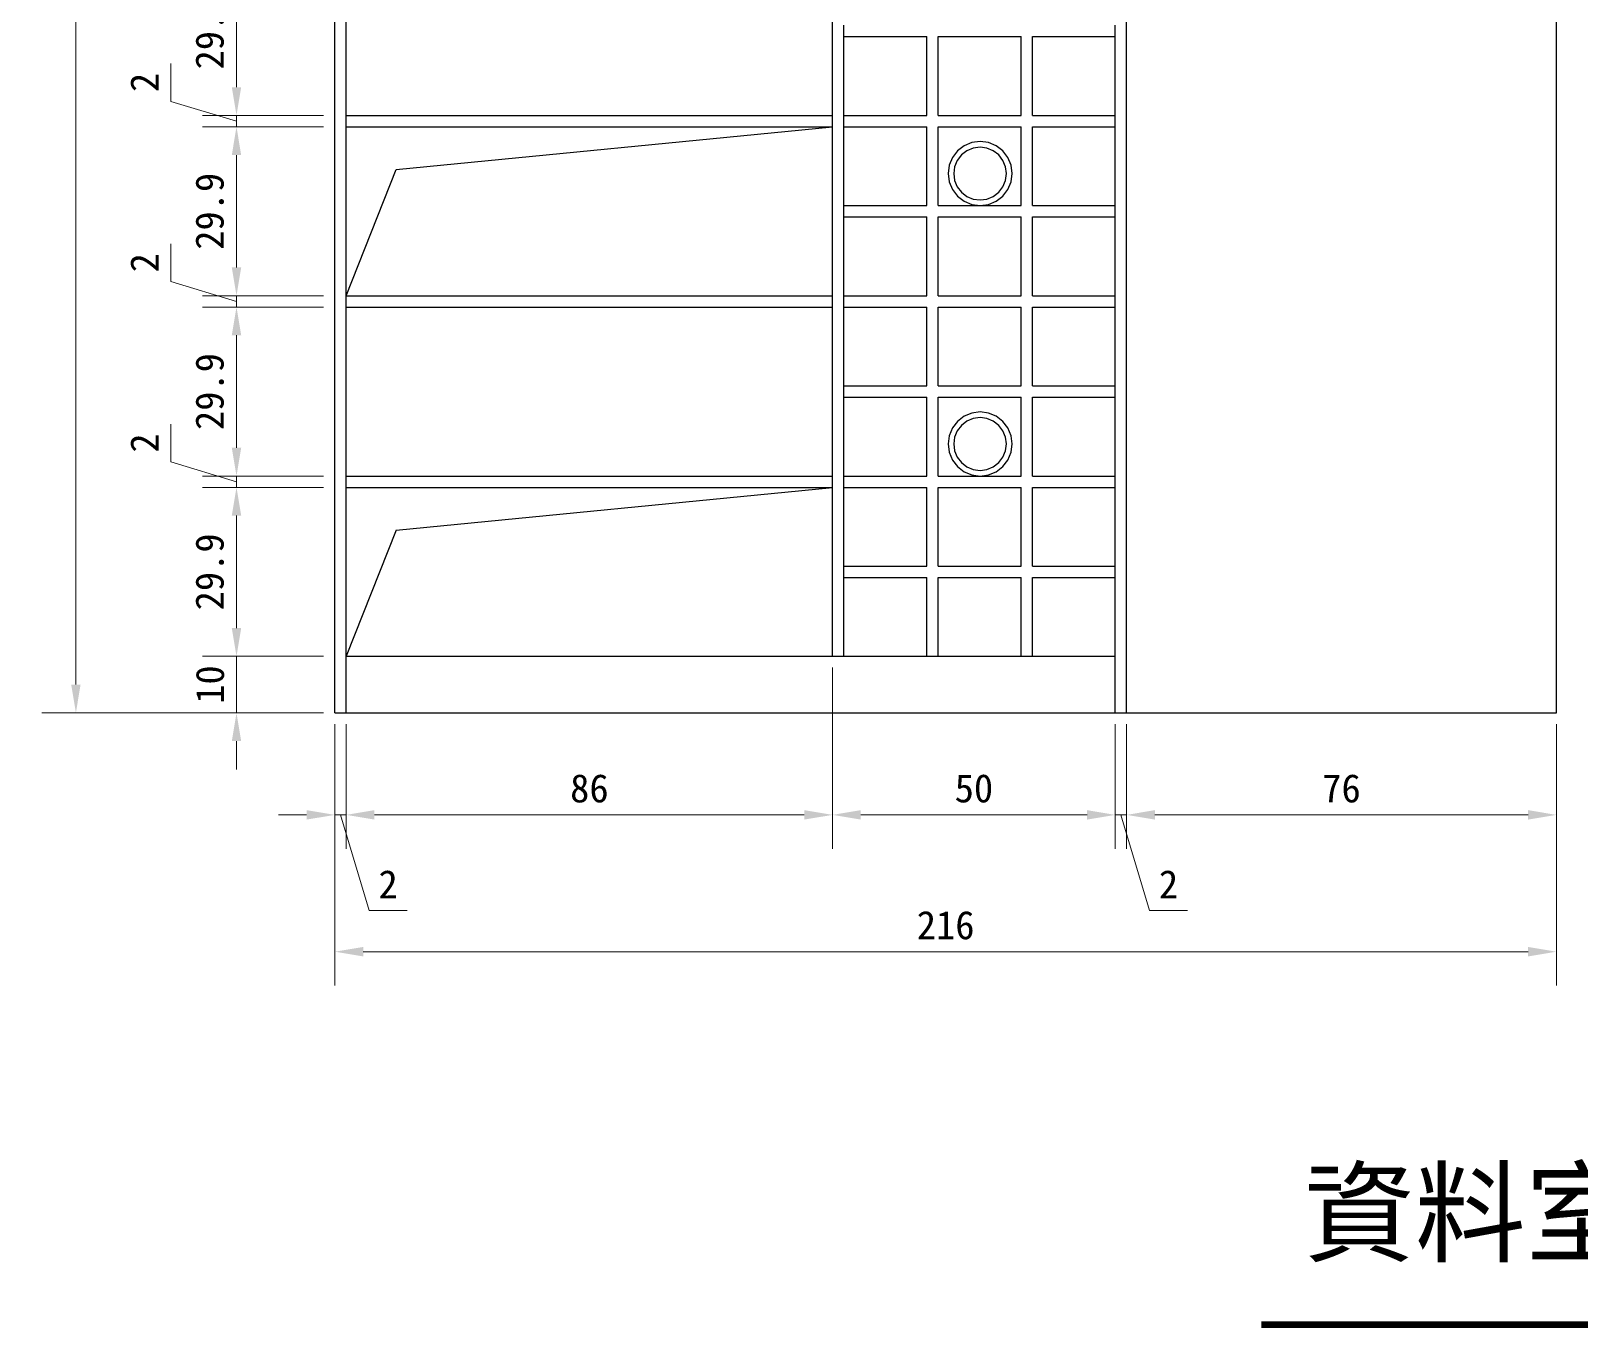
# Model space of a CAD drawing. Header units: centimetres. Extents: x 1966 to 8787, y 7398 to 12383.
# Drawn here: x 6964.6 to 7238.3, y 7496 to 7725.3 of the extents above; entities that cross this region are included whole.
import ezdxf

# ---------------------------------------------------------------- set-up
doc = ezdxf.new("R2010")
doc.units = ezdxf.units.CM
doc.header["$PDMODE"] = 35
doc.styles.get("Standard").update_dxf_attribs({"font": 'arial.ttf', "height": 10})
doc.styles.add('文2.5', font='kaiu.ttf', dxfattribs={"height": 2.5})
doc.dimstyles.new('DIM2.5', dxfattribs={"dimtxt": 2.5, "dimasz": 2.5, "dimexe": 3, "dimexo": 1, "dimgap": 1, "dimtad": 1, "dimdec": 1, "dimdsep": 46, "dimtxsty": '文2.5', "dimcen": 0, "dimadec": 0, "dimazin": 0, "dimtfac": 1, "dimtdec": 1, "dimtmove": 0, "dimatfit": 3, "dimfxl": 1, "dimlwd": 15, "dimlwe": 15, "dimarcsym": 0})

# ---------------------------------------------------------------- blocks, each defined once
blk = doc.blocks.new('*D296')
at = {"color": 0, "linetype": 'Continuous', "lineweight": 15, "transparency": 16777216}
for p, q in [((7158.32, 7602.79), (7158.32, 7580.75)), ((7234.32, 7602.79), (7234.32, 7580.75)), ((7229.32, 7586.75), (7163.32, 7586.75))]:
    blk.add_line(p, q, dxfattribs=at)
at = {"color": 0, "transparency": 16777216}
for points in [[(7163.32, 7587.59), (7163.32, 7585.92), (7158.32, 7586.75)], [(7229.32, 7587.59), (7229.32, 7585.92), (7234.32, 7586.75)]]:
    blk.add_solid(points, dxfattribs=at)
at = {"layer": 'DEFPOINTS', "color": 0, "transparency": 16777216}
for p in [(7158.32, 7604.79), (7234.32, 7604.79), (7158.32, 7586.75)]:
    blk.add_point(p, dxfattribs=at)
at = {"color": 0, "transparency": 16777216, "insert": (7196.32, 7591.42), "char_height": 5, "attachment_point": 5, "style": '文2.5'}
blk.add_mtext('76', dxfattribs=at)
blk = doc.blocks.new('*D297')
at = {"color": 0, "linetype": 'Continuous', "lineweight": 15, "transparency": 16777216}
for p, q in [((7156.32, 7602.79), (7156.32, 7580.75)), ((7158.32, 7602.79), (7158.32, 7580.75)), ((7151.32, 7586.75), (7146.32, 7586.75)), ((7158.32, 7586.75), (7156.32, 7586.75)), ((7158.32, 7586.75), (7156.32, 7586.75)), ((7157.32, 7586.75), (7162.39, 7569.84)), ((7163.32, 7586.75), (7168.32, 7586.75)), ((7162.39, 7569.84), (7169.08, 7569.84))]:
    blk.add_line(p, q, dxfattribs=at)
at = {"color": 0, "transparency": 16777216}
for points in [[(7151.32, 7587.59), (7151.32, 7585.92), (7156.32, 7586.75)], [(7163.32, 7587.59), (7163.32, 7585.92), (7158.32, 7586.75)]]:
    blk.add_solid(points, dxfattribs=at)
at = {"layer": 'DEFPOINTS', "color": 0, "transparency": 16777216}
for p in [(7156.32, 7604.79), (7158.32, 7604.79), (7156.32, 7586.75)]:
    blk.add_point(p, dxfattribs=at)
at = {"color": 0, "transparency": 16777216, "insert": (7165.73, 7574.48), "char_height": 5, "attachment_point": 5, "style": '文2.5'}
blk.add_mtext('2', dxfattribs=at)
blk = doc.blocks.new('*D298')
at = {"color": 0, "linetype": 'Continuous', "lineweight": 15, "transparency": 16777216}
for p, q in [((7106.32, 7612.79), (7106.32, 7580.75)), ((7156.32, 7602.79), (7156.32, 7580.75)), ((7151.32, 7586.75), (7111.32, 7586.75))]:
    blk.add_line(p, q, dxfattribs=at)
at = {"color": 0, "transparency": 16777216}
for points in [[(7111.32, 7587.59), (7111.32, 7585.92), (7106.32, 7586.75)], [(7151.32, 7587.59), (7151.32, 7585.92), (7156.32, 7586.75)]]:
    blk.add_solid(points, dxfattribs=at)
at = {"layer": 'DEFPOINTS', "color": 0, "transparency": 16777216}
for p in [(7106.32, 7614.79), (7156.32, 7604.79), (7106.32, 7586.75)]:
    blk.add_point(p, dxfattribs=at)
at = {"color": 0, "transparency": 16777216, "insert": (7131.32, 7591.42), "char_height": 5, "attachment_point": 5, "style": '文2.5'}
blk.add_mtext('50', dxfattribs=at)
blk = doc.blocks.new('*D299')
at = {"color": 0, "linetype": 'Continuous', "lineweight": 15, "transparency": 16777216}
for p, q in [((7106.32, 7612.79), (7106.32, 7580.75)), ((7020.32, 7602.79), (7020.32, 7580.75)), ((7101.32, 7586.75), (7025.32, 7586.75))]:
    blk.add_line(p, q, dxfattribs=at)
at = {"color": 0, "transparency": 16777216}
for points in [[(7025.32, 7587.59), (7025.32, 7585.92), (7020.32, 7586.75)], [(7101.32, 7587.59), (7101.32, 7585.92), (7106.32, 7586.75)]]:
    blk.add_solid(points, dxfattribs=at)
at = {"layer": 'DEFPOINTS', "color": 0, "transparency": 16777216}
for p in [(7106.32, 7614.79), (7020.32, 7604.79), (7020.32, 7586.75)]:
    blk.add_point(p, dxfattribs=at)
at = {"color": 0, "transparency": 16777216, "insert": (7063.32, 7591.42), "char_height": 5, "attachment_point": 5, "style": '文2.5'}
blk.add_mtext('86', dxfattribs=at)
blk = doc.blocks.new('*D300')
at = {"color": 0, "linetype": 'Continuous', "lineweight": 15, "transparency": 16777216}
for p, q in [((7018.32, 7602.79), (7018.32, 7580.75)), ((7020.32, 7602.79), (7020.32, 7580.75)), ((7013.32, 7586.75), (7008.32, 7586.75)), ((7020.32, 7586.75), (7018.32, 7586.75)), ((7020.32, 7586.75), (7018.32, 7586.75)), ((7019.32, 7586.75), (7024.39, 7569.84)), ((7025.32, 7586.75), (7030.32, 7586.75)), ((7024.39, 7569.84), (7031.08, 7569.84))]:
    blk.add_line(p, q, dxfattribs=at)
at = {"color": 0, "transparency": 16777216}
for points in [[(7013.32, 7587.59), (7013.32, 7585.92), (7018.32, 7586.75)], [(7025.32, 7587.59), (7025.32, 7585.92), (7020.32, 7586.75)]]:
    blk.add_solid(points, dxfattribs=at)
at = {"layer": 'DEFPOINTS', "color": 0, "transparency": 16777216}
for p in [(7018.32, 7604.79), (7020.32, 7604.79), (7018.32, 7586.75)]:
    blk.add_point(p, dxfattribs=at)
at = {"color": 0, "transparency": 16777216, "insert": (7027.73, 7574.48), "char_height": 5, "attachment_point": 5, "style": '文2.5'}
blk.add_mtext('2', dxfattribs=at)
blk = doc.blocks.new('*D301')
at = {"color": 0, "linetype": 'Continuous', "lineweight": 15, "transparency": 16777216}
for p, q in [((7018.32, 7602.79), (7018.32, 7556.56)), ((7234.32, 7602.79), (7234.32, 7556.56)), ((7229.32, 7562.56), (7023.32, 7562.56))]:
    blk.add_line(p, q, dxfattribs=at)
at = {"color": 0, "transparency": 16777216}
for points in [[(7023.32, 7563.4), (7023.32, 7561.73), (7018.32, 7562.56)], [(7229.32, 7563.4), (7229.32, 7561.73), (7234.32, 7562.56)]]:
    blk.add_solid(points, dxfattribs=at)
at = {"layer": 'DEFPOINTS', "color": 0, "transparency": 16777216}
for p in [(7018.32, 7604.79), (7234.32, 7604.79), (7018.32, 7562.56)]:
    blk.add_point(p, dxfattribs=at)
at = {"color": 0, "transparency": 16777216, "insert": (7126.32, 7567.23), "char_height": 5, "attachment_point": 5, "style": '文2.5'}
blk.add_mtext('216', dxfattribs=at)
blk = doc.blocks.new('*D302')
at = {"color": 0, "linetype": 'Continuous', "lineweight": 15, "transparency": 16777216}
for p, q in [((7000.92, 7619.79), (7000.92, 7624.79)), ((7016.32, 7614.79), (6994.92, 7614.79)), ((7000.92, 7604.79), (7000.92, 7614.79)), ((7016.32, 7604.79), (6994.92, 7604.79)), ((7000.92, 7599.79), (7000.92, 7594.79))]:
    blk.add_line(p, q, dxfattribs=at)
at = {"color": 0, "transparency": 16777216}
for points in [[(7000.09, 7619.79), (7001.75, 7619.79), (7000.92, 7614.79)], [(7000.09, 7599.79), (7001.75, 7599.79), (7000.92, 7604.79)]]:
    blk.add_solid(points, dxfattribs=at)
at = {"layer": 'DEFPOINTS', "color": 0, "transparency": 16777216}
for p in [(7000.92, 7614.79), (7018.32, 7614.79), (7018.32, 7604.79)]:
    blk.add_point(p, dxfattribs=at)
at = {"color": 0, "transparency": 16777216, "insert": (6996.25, 7609.79), "char_height": 5, "attachment_point": 5, "rotation": 90, "style": '文2.5'}
blk.add_mtext('10', dxfattribs=at)
blk = doc.blocks.new('*D303')
at = {"color": 0, "linetype": 'Continuous', "lineweight": 15, "transparency": 16777216}
for p, q in [((7016.32, 7644.66), (6994.92, 7644.66)), ((7000.92, 7619.79), (7000.92, 7639.66)), ((7016.32, 7614.79), (6994.92, 7614.79))]:
    blk.add_line(p, q, dxfattribs=at)
at = {"color": 0, "transparency": 16777216}
for points in [[(7000.09, 7639.66), (7001.75, 7639.66), (7000.92, 7644.66)], [(7000.09, 7619.79), (7001.75, 7619.79), (7000.92, 7614.79)]]:
    blk.add_solid(points, dxfattribs=at)
at = {"layer": 'DEFPOINTS', "color": 0, "transparency": 16777216}
for p in [(7000.92, 7644.66), (7018.32, 7644.66), (7018.32, 7614.79)]:
    blk.add_point(p, dxfattribs=at)
at = {"color": 0, "transparency": 16777216, "insert": (6996.19, 7629.72), "char_height": 5, "attachment_point": 5, "rotation": 90, "style": '文2.5'}
blk.add_mtext('29.9', dxfattribs=at)
blk = doc.blocks.new('*D304')
at = {"color": 0, "linetype": 'Continuous', "lineweight": 15, "transparency": 16777216}
for p, q in [((6989.28, 7649.15), (6989.28, 7655.84)), ((7000.92, 7651.66), (7000.92, 7656.66)), ((7000.92, 7645.66), (6989.28, 7649.15)), ((7016.32, 7646.66), (6994.92, 7646.66)), ((7000.92, 7644.66), (7000.92, 7646.66)), ((7000.92, 7644.66), (7000.92, 7646.66)), ((7016.32, 7644.66), (6994.92, 7644.66)), ((7000.92, 7639.66), (7000.92, 7634.66))]:
    blk.add_line(p, q, dxfattribs=at)
at = {"color": 0, "transparency": 16777216}
for points in [[(7000.09, 7651.66), (7001.75, 7651.66), (7000.92, 7646.66)], [(7000.09, 7639.66), (7001.75, 7639.66), (7000.92, 7644.66)]]:
    blk.add_solid(points, dxfattribs=at)
at = {"layer": 'DEFPOINTS', "color": 0, "transparency": 16777216}
for p in [(7000.92, 7646.66), (7018.32, 7646.66), (7018.32, 7644.66)]:
    blk.add_point(p, dxfattribs=at)
at = {"color": 0, "transparency": 16777216, "insert": (6984.64, 7652.5), "char_height": 5, "attachment_point": 5, "rotation": 90, "style": '文2.5'}
blk.add_mtext('2', dxfattribs=at)
blk = doc.blocks.new('*D305')
at = {"color": 0, "linetype": 'Continuous', "lineweight": 15, "transparency": 16777216}
for p, q in [((7016.32, 7676.54), (6994.92, 7676.54)), ((7000.92, 7651.66), (7000.92, 7671.54)), ((7016.32, 7646.66), (6994.92, 7646.66))]:
    blk.add_line(p, q, dxfattribs=at)
at = {"color": 0, "transparency": 16777216}
for points in [[(7000.09, 7671.54), (7001.75, 7671.54), (7000.92, 7676.54)], [(7000.09, 7651.66), (7001.75, 7651.66), (7000.92, 7646.66)]]:
    blk.add_solid(points, dxfattribs=at)
at = {"layer": 'DEFPOINTS', "color": 0, "transparency": 16777216}
for p in [(7000.92, 7676.54), (7018.32, 7676.54), (7018.32, 7646.66)]:
    blk.add_point(p, dxfattribs=at)
at = {"color": 0, "transparency": 16777216, "insert": (6996.19, 7661.6), "char_height": 5, "attachment_point": 5, "rotation": 90, "style": '文2.5'}
blk.add_mtext('29.9', dxfattribs=at)
blk = doc.blocks.new('*D306')
at = {"color": 0, "linetype": 'Continuous', "lineweight": 15, "transparency": 16777216}
for p, q in [((6989.28, 7681.03), (6989.28, 7687.71)), ((7000.92, 7683.54), (7000.92, 7688.54)), ((7000.92, 7677.54), (6989.28, 7681.03)), ((7016.32, 7678.54), (6994.92, 7678.54)), ((7016.32, 7676.54), (6994.92, 7676.54)), ((7000.92, 7676.54), (7000.92, 7678.54)), ((7000.92, 7676.54), (7000.92, 7678.54)), ((7000.92, 7671.54), (7000.92, 7666.54))]:
    blk.add_line(p, q, dxfattribs=at)
at = {"color": 0, "transparency": 16777216}
for points in [[(7000.09, 7683.54), (7001.75, 7683.54), (7000.92, 7678.54)], [(7000.09, 7671.54), (7001.75, 7671.54), (7000.92, 7676.54)]]:
    blk.add_solid(points, dxfattribs=at)
at = {"layer": 'DEFPOINTS', "color": 0, "transparency": 16777216}
for p in [(7000.92, 7678.54), (7018.32, 7678.54), (7018.32, 7676.54)]:
    blk.add_point(p, dxfattribs=at)
at = {"color": 0, "transparency": 16777216, "insert": (6984.64, 7684.37), "char_height": 5, "attachment_point": 5, "rotation": 90, "style": '文2.5'}
blk.add_mtext('2', dxfattribs=at)
blk = doc.blocks.new('*D307')
at = {"color": 0, "linetype": 'Continuous', "lineweight": 15, "transparency": 16777216}
for p, q in [((7016.32, 7708.41), (6994.92, 7708.41)), ((7000.92, 7683.54), (7000.92, 7703.41)), ((7016.32, 7678.54), (6994.92, 7678.54))]:
    blk.add_line(p, q, dxfattribs=at)
at = {"color": 0, "transparency": 16777216}
for points in [[(7000.09, 7703.41), (7001.75, 7703.41), (7000.92, 7708.41)], [(7000.09, 7683.54), (7001.75, 7683.54), (7000.92, 7678.54)]]:
    blk.add_solid(points, dxfattribs=at)
at = {"layer": 'DEFPOINTS', "color": 0, "transparency": 16777216}
for p in [(7000.92, 7708.41), (7018.32, 7708.41), (7018.32, 7678.54)]:
    blk.add_point(p, dxfattribs=at)
at = {"color": 0, "transparency": 16777216, "insert": (6996.19, 7693.47), "char_height": 5, "attachment_point": 5, "rotation": 90, "style": '文2.5'}
blk.add_mtext('29.9', dxfattribs=at)
blk = doc.blocks.new('*D308')
at = {"color": 0, "linetype": 'Continuous', "lineweight": 15, "transparency": 16777216}
for p, q in [((7000.92, 7715.41), (7000.92, 7720.41)), ((6989.28, 7712.9), (6989.28, 7719.59)), ((7000.92, 7709.41), (6989.28, 7712.9)), ((7016.32, 7710.41), (6994.92, 7710.41)), ((7000.92, 7708.41), (7000.92, 7710.41)), ((7000.92, 7708.41), (7000.92, 7710.41)), ((7016.32, 7708.41), (6994.92, 7708.41)), ((7000.92, 7703.41), (7000.92, 7698.41))]:
    blk.add_line(p, q, dxfattribs=at)
at = {"color": 0, "transparency": 16777216}
for points in [[(7000.09, 7715.41), (7001.75, 7715.41), (7000.92, 7710.41)], [(7000.09, 7703.41), (7001.75, 7703.41), (7000.92, 7708.41)]]:
    blk.add_solid(points, dxfattribs=at)
at = {"layer": 'DEFPOINTS', "color": 0, "transparency": 16777216}
for p in [(7000.92, 7710.41), (7018.32, 7710.41), (7018.32, 7708.41)]:
    blk.add_point(p, dxfattribs=at)
at = {"color": 0, "transparency": 16777216, "insert": (6984.64, 7716.25), "char_height": 5, "attachment_point": 5, "rotation": 90, "style": '文2.5'}
blk.add_mtext('2', dxfattribs=at)
blk = doc.blocks.new('*D309')
at = {"color": 0, "linetype": 'Continuous', "lineweight": 15, "transparency": 16777216}
for p, q in [((7016.32, 7740.29), (6994.92, 7740.29)), ((7000.92, 7715.41), (7000.92, 7735.29)), ((7016.32, 7710.41), (6994.92, 7710.41))]:
    blk.add_line(p, q, dxfattribs=at)
at = {"color": 0, "transparency": 16777216}
for points in [[(7000.09, 7735.29), (7001.75, 7735.29), (7000.92, 7740.29)], [(7000.09, 7715.41), (7001.75, 7715.41), (7000.92, 7710.41)]]:
    blk.add_solid(points, dxfattribs=at)
at = {"layer": 'DEFPOINTS', "color": 0, "transparency": 16777216}
for p in [(7000.92, 7740.29), (7018.32, 7740.29), (7018.32, 7710.41)]:
    blk.add_point(p, dxfattribs=at)
at = {"color": 0, "transparency": 16777216, "insert": (6996.19, 7725.35), "char_height": 5, "attachment_point": 5, "rotation": 90, "style": '文2.5'}
blk.add_mtext('29.9', dxfattribs=at)
blk = doc.blocks.new('*D320')
at = {"color": 0, "linetype": 'Continuous', "lineweight": 15, "transparency": 16777216}
for p, q in [((7016.32, 7884.79), (6966.52, 7884.79)), ((6972.52, 7609.79), (6972.52, 7879.79)), ((7016.32, 7604.79), (6966.52, 7604.79))]:
    blk.add_line(p, q, dxfattribs=at)
at = {"color": 0, "transparency": 16777216}
for points in [[(6971.69, 7879.79), (6973.35, 7879.79), (6972.52, 7884.79)], [(6971.69, 7609.79), (6973.35, 7609.79), (6972.52, 7604.79)]]:
    blk.add_solid(points, dxfattribs=at)
at = {"layer": 'DEFPOINTS', "color": 0, "transparency": 16777216}
for p in [(6972.52, 7884.79), (7018.32, 7884.79), (7018.32, 7604.79)]:
    blk.add_point(p, dxfattribs=at)
at = {"color": 0, "transparency": 16777216, "insert": (6967.86, 7744.79), "char_height": 5, "attachment_point": 5, "rotation": 90, "style": '文2.5'}
blk.add_mtext('280', dxfattribs=at)

msp = doc.modelspace()

# ---------------------------------------------------------------- linework, layer by layer
for p, q in [((7018.32, 7604.79), (7018.32, 7874.79)), ((7158.32, 7604.79), (7158.32, 7874.79)), ((7234.32, 7604.79), (7234.32, 7799.79)), ((7020.32, 7710.41), (7020.32, 7740.29)), ((7106.32, 7710.41), (7106.32, 7740.29)), ((7108.32, 7724.35), (7108.32, 7726.35)), ((7156.32, 7724.35), (7156.32, 7726.35)), ((7108.32, 7724.35), (7122.98, 7724.35)), ((7108.32, 7710.41), (7108.32, 7724.35)), ((7122.98, 7710.41), (7122.98, 7724.35)), ((7124.98, 7724.35), (7139.65, 7724.35)), ((7124.98, 7710.41), (7124.98, 7724.35)), ((7139.65, 7710.41), (7139.65, 7724.35)), ((7141.65, 7724.35), (7156.32, 7724.35)), ((7141.65, 7710.41), (7141.65, 7724.35)), ((7156.32, 7710.41), (7156.32, 7724.35)), ((7020.32, 7710.41), (7106.32, 7710.41)), ((7020.32, 7708.41), (7020.32, 7710.41)), ((7106.32, 7708.41), (7106.32, 7710.41)), ((7108.32, 7710.41), (7122.98, 7710.41)), ((7108.32, 7708.41), (7108.32, 7710.41)), ((7124.98, 7710.41), (7139.65, 7710.41)), ((7141.65, 7710.41), (7156.32, 7710.41)), ((7156.32, 7708.41), (7156.32, 7710.41)), ((7020.32, 7708.41), (7106.32, 7708.41)), ((7020.32, 7678.54), (7020.32, 7708.41)), ((7029.18, 7700.83), (7106.32, 7708.41)), ((7106.32, 7678.54), (7106.32, 7708.41)), ((7108.32, 7708.41), (7122.98, 7708.41)), ((7108.32, 7694.47), (7108.32, 7708.41)), ((7122.98, 7694.47), (7122.98, 7708.41)), ((7124.98, 7694.47), (7124.98, 7708.41)), ((7124.98, 7708.41), (7139.65, 7708.41)), ((7139.65, 7694.47), (7139.65, 7708.41)), ((7141.65, 7708.41), (7156.32, 7708.41)), ((7141.65, 7694.47), (7141.65, 7708.41)), ((7156.32, 7694.47), (7156.32, 7708.41)), ((7128.41, 7704.14), (7127.51, 7702.97)), ((7129.11, 7703.44), (7128.37, 7702.47)), ((7129.58, 7705.04), (7128.41, 7704.14)), ((7130.08, 7704.18), (7129.11, 7703.44)), ((7130.95, 7705.61), (7129.58, 7705.04)), ((7131.21, 7704.64), (7130.08, 7704.18)), ((7132.41, 7705.8), (7130.95, 7705.61)), ((7132.41, 7704.8), (7131.21, 7704.64)), ((7133.88, 7705.61), (7132.41, 7705.8)), ((7133.62, 7704.64), (7132.41, 7704.8)), ((7134.75, 7704.18), (7133.62, 7704.64)), ((7135.25, 7705.04), (7133.88, 7705.61)), ((7135.71, 7703.44), (7134.75, 7704.18)), ((7136.42, 7704.14), (7135.25, 7705.04)), ((7136.45, 7702.47), (7135.71, 7703.44)), ((7137.32, 7702.97), (7136.42, 7704.14)), ((7020.32, 7678.54), (7029.18, 7700.83)), ((7126.94, 7701.6), (7126.75, 7700.14)), ((7127.51, 7702.97), (7126.94, 7701.6)), ((7127.91, 7701.35), (7127.75, 7700.14)), ((7128.37, 7702.47), (7127.91, 7701.35)), ((7136.92, 7701.35), (7136.45, 7702.47)), ((7137.08, 7700.14), (7136.92, 7701.35)), ((7137.88, 7701.6), (7137.32, 7702.97)), ((7138.08, 7700.14), (7137.88, 7701.6)), ((7126.75, 7700.14), (7126.94, 7698.67)), ((7126.94, 7698.67), (7127.51, 7697.31)), ((7127.75, 7700.14), (7127.91, 7698.93)), ((7127.91, 7698.93), (7128.37, 7697.81)), ((7136.45, 7697.81), (7136.92, 7698.93)), ((7136.92, 7698.93), (7137.08, 7700.14)), ((7137.32, 7697.31), (7137.88, 7698.67)), ((7137.88, 7698.67), (7138.08, 7700.14)), ((7127.51, 7697.31), (7128.41, 7696.13)), ((7128.37, 7697.81), (7129.11, 7696.84)), ((7128.41, 7696.13), (7129.58, 7695.23)), ((7129.11, 7696.84), (7130.08, 7696.1)), ((7129.58, 7695.23), (7130.95, 7694.67)), ((7130.08, 7696.1), (7131.21, 7695.63)), ((7131.21, 7695.63), (7132.41, 7695.47)), ((7132.41, 7695.47), (7133.62, 7695.63)), ((7133.62, 7695.63), (7134.75, 7696.1)), ((7133.88, 7694.67), (7135.25, 7695.23)), ((7134.75, 7696.1), (7135.71, 7696.84)), ((7135.25, 7695.23), (7136.42, 7696.13)), ((7135.71, 7696.84), (7136.45, 7697.81)), ((7136.42, 7696.13), (7137.32, 7697.31)), ((7108.32, 7694.47), (7122.98, 7694.47)), ((7108.32, 7692.47), (7108.32, 7694.47)), ((7108.32, 7692.47), (7122.98, 7692.47)), ((7108.32, 7678.54), (7108.32, 7692.47)), ((7122.98, 7678.54), (7122.98, 7692.47)), ((7124.98, 7694.47), (7132.41, 7694.47)), ((7124.98, 7692.47), (7139.65, 7692.47)), ((7124.98, 7678.54), (7124.98, 7692.47)), ((7130.95, 7694.67), (7132.41, 7694.47)), ((7132.41, 7694.47), (7133.88, 7694.67)), ((7132.41, 7694.47), (7139.65, 7694.47)), ((7139.65, 7678.54), (7139.65, 7692.47)), ((7141.65, 7694.47), (7156.32, 7694.47)), ((7141.65, 7692.47), (7156.32, 7692.47)), ((7141.65, 7678.54), (7141.65, 7692.47)), ((7156.32, 7692.47), (7156.32, 7694.47)), ((7156.32, 7678.54), (7156.32, 7692.47)), ((7020.32, 7678.54), (7106.32, 7678.54)), ((7020.32, 7676.54), (7020.32, 7678.54)), ((7020.32, 7676.54), (7106.32, 7676.54)), ((7020.32, 7646.66), (7020.32, 7676.54)), ((7106.32, 7676.54), (7106.32, 7678.54)), ((7106.32, 7646.66), (7106.32, 7676.54)), ((7108.32, 7678.54), (7122.98, 7678.54)), ((7108.32, 7676.54), (7108.32, 7678.54)), ((7108.32, 7676.54), (7122.98, 7676.54)), ((7108.32, 7662.6), (7108.32, 7676.54)), ((7122.98, 7662.6), (7122.98, 7676.54)), ((7124.98, 7678.54), (7139.65, 7678.54)), ((7124.98, 7676.54), (7139.65, 7676.54)), ((7124.98, 7662.6), (7124.98, 7676.54)), ((7139.65, 7662.6), (7139.65, 7676.54)), ((7141.65, 7678.54), (7156.32, 7678.54)), ((7141.65, 7662.6), (7141.65, 7676.54)), ((7141.65, 7676.54), (7156.32, 7676.54)), ((7156.32, 7676.54), (7156.32, 7678.54)), ((7156.32, 7662.6), (7156.32, 7676.54)), ((7108.32, 7662.6), (7122.98, 7662.6)), ((7108.32, 7660.6), (7108.32, 7662.6)), ((7124.98, 7662.6), (7139.65, 7662.6)), ((7141.65, 7662.6), (7156.32, 7662.6)), ((7156.32, 7660.6), (7156.32, 7662.6)), ((7108.32, 7660.6), (7122.98, 7660.6)), ((7108.32, 7646.66), (7108.32, 7660.6)), ((7122.98, 7646.66), (7122.98, 7660.6)), ((7124.98, 7660.6), (7139.65, 7660.6)), ((7124.98, 7646.66), (7124.98, 7660.6)), ((7139.65, 7646.66), (7139.65, 7660.6)), ((7141.65, 7660.6), (7156.32, 7660.6)), ((7141.65, 7646.66), (7141.65, 7660.6)), ((7156.32, 7646.66), (7156.32, 7660.6)), ((7129.58, 7657.23), (7128.41, 7656.33)), ((7130.95, 7657.8), (7129.58, 7657.23)), ((7131.21, 7656.83), (7130.08, 7656.37)), ((7132.41, 7657.99), (7130.95, 7657.8)), ((7132.41, 7656.99), (7131.21, 7656.83)), ((7133.88, 7657.8), (7132.41, 7657.99)), ((7133.62, 7656.83), (7132.41, 7656.99)), ((7134.75, 7656.37), (7133.62, 7656.83)), ((7135.25, 7657.23), (7133.88, 7657.8)), ((7136.42, 7656.33), (7135.25, 7657.23)), ((7127.51, 7655.16), (7126.94, 7653.79)), ((7128.41, 7656.33), (7127.51, 7655.16)), ((7128.37, 7654.66), (7127.91, 7653.53)), ((7129.11, 7655.62), (7128.37, 7654.66)), ((7130.08, 7656.37), (7129.11, 7655.62)), ((7135.71, 7655.62), (7134.75, 7656.37)), ((7136.45, 7654.66), (7135.71, 7655.62)), ((7137.32, 7655.16), (7136.42, 7656.33)), ((7136.92, 7653.53), (7136.45, 7654.66)), ((7137.88, 7653.79), (7137.32, 7655.16)), ((7126.94, 7653.79), (7126.75, 7652.33)), ((7126.75, 7652.33), (7126.94, 7650.86)), ((7127.91, 7653.53), (7127.75, 7652.33)), ((7127.75, 7652.33), (7127.91, 7651.12)), ((7137.08, 7652.33), (7136.92, 7653.53)), ((7136.92, 7651.12), (7137.08, 7652.33)), ((7138.08, 7652.33), (7137.88, 7653.79)), ((7137.88, 7650.86), (7138.08, 7652.33)), ((7126.94, 7650.86), (7127.51, 7649.49)), ((7127.51, 7649.49), (7128.41, 7648.32)), ((7127.91, 7651.12), (7128.37, 7649.99)), ((7128.37, 7649.99), (7129.11, 7649.03)), ((7129.11, 7649.03), (7130.08, 7648.29)), ((7134.75, 7648.29), (7135.71, 7649.03)), ((7135.71, 7649.03), (7136.45, 7649.99)), ((7136.42, 7648.32), (7137.32, 7649.49)), ((7136.45, 7649.99), (7136.92, 7651.12)), ((7137.32, 7649.49), (7137.88, 7650.86)), ((7020.32, 7646.66), (7106.32, 7646.66)), ((7020.32, 7644.66), (7020.32, 7646.66)), ((7106.32, 7644.66), (7106.32, 7646.66)), ((7108.32, 7646.66), (7122.98, 7646.66)), ((7108.32, 7644.66), (7108.32, 7646.66)), ((7124.98, 7646.66), (7132.41, 7646.66)), ((7128.41, 7648.32), (7129.58, 7647.42)), ((7129.58, 7647.42), (7130.95, 7646.85)), ((7130.08, 7648.29), (7131.21, 7647.82)), ((7130.95, 7646.85), (7132.41, 7646.66)), ((7131.21, 7647.82), (7132.41, 7647.66)), ((7132.41, 7647.66), (7133.62, 7647.82)), ((7132.41, 7646.66), (7133.88, 7646.85)), ((7132.41, 7646.66), (7139.65, 7646.66)), ((7133.62, 7647.82), (7134.75, 7648.29)), ((7133.88, 7646.85), (7135.25, 7647.42)), ((7135.25, 7647.42), (7136.42, 7648.32)), ((7141.65, 7646.66), (7156.32, 7646.66)), ((7156.32, 7644.66), (7156.32, 7646.66)), ((7020.32, 7644.66), (7106.32, 7644.66)), ((7020.32, 7614.79), (7020.32, 7644.66)), ((7029.18, 7637.08), (7106.32, 7644.66)), ((7106.32, 7614.79), (7106.32, 7644.66)), ((7108.32, 7644.66), (7122.98, 7644.66)), ((7108.32, 7630.72), (7108.32, 7644.66)), ((7122.98, 7630.72), (7122.98, 7644.66)), ((7124.98, 7644.66), (7139.65, 7644.66)), ((7124.98, 7630.72), (7124.98, 7644.66)), ((7139.65, 7630.72), (7139.65, 7644.66)), ((7141.65, 7644.66), (7156.32, 7644.66)), ((7141.65, 7630.72), (7141.65, 7644.66)), ((7156.32, 7630.72), (7156.32, 7644.66)), ((7029.18, 7637.08), (7020.32, 7614.79)), ((7108.32, 7630.72), (7122.98, 7630.72)), ((7108.32, 7628.72), (7108.32, 7630.72)), ((7124.98, 7630.72), (7139.65, 7630.72)), ((7141.65, 7630.72), (7156.32, 7630.72)), ((7156.32, 7628.72), (7156.32, 7630.72)), ((7108.32, 7614.79), (7108.32, 7628.72)), ((7108.32, 7628.72), (7122.98, 7628.72)), ((7122.98, 7614.79), (7122.98, 7628.72)), ((7124.98, 7628.72), (7139.65, 7628.72)), ((7124.98, 7614.79), (7124.98, 7628.72)), ((7139.65, 7614.79), (7139.65, 7628.72)), ((7141.65, 7628.72), (7156.32, 7628.72)), ((7141.65, 7614.79), (7141.65, 7628.72)), ((7156.32, 7614.79), (7156.32, 7628.72)), ((7020.32, 7604.79), (7020.32, 7614.79)), ((7020.32, 7614.79), (7106.32, 7614.79)), ((7106.32, 7614.79), (7108.32, 7614.79)), ((7108.32, 7614.79), (7122.98, 7614.79)), ((7122.98, 7614.79), (7124.98, 7614.79)), ((7124.98, 7614.79), (7139.65, 7614.79)), ((7139.65, 7614.79), (7141.65, 7614.79)), ((7141.65, 7614.79), (7156.32, 7614.79)), ((7156.32, 7604.79), (7156.32, 7614.79)), ((7018.32, 7604.79), (7020.32, 7604.79)), ((7020.32, 7604.79), (7156.32, 7604.79)), ((7156.32, 7604.79), (7158.32, 7604.79)), ((7158.32, 7604.79), (7234.32, 7604.79))]:
    msp.add_line(p, q)
at = {"const_width": 1.2}
msp.add_lwpolyline([(7182.14, 7496.63), (7433.28, 7496.63)], dxfattribs=at)

# ---------------------------------------------------------------- texts
msp.add_text('資料室E向立面圖     s:1/2.5', height=14.4).set_placement((7189.62, 7509.21))

# ---------------------------------------------------------------- dimensions: what is measured, and where the dimension line sits
for base, p1, p2, picture, middle in [((6972.52, 7884.79), (7018.32, 7604.79), (7018.32, 7884.79), '*D320', (6967.86, 7744.79)), ((7000.92, 7740.29), (7018.32, 7710.41), (7018.32, 7740.29), '*D309', (6996.19, 7725.35)), ((7000.92, 7710.41), (7018.32, 7708.41), (7018.32, 7710.41), '*D308', (6984.64, 7714.9)), ((7000.92, 7708.41), (7018.32, 7678.54), (7018.32, 7708.41), '*D307', (6996.19, 7693.47)), ((7000.92, 7678.54), (7018.32, 7676.54), (7018.32, 7678.54), '*D306', (6984.64, 7683.03)), ((7000.92, 7676.54), (7018.32, 7646.66), (7018.32, 7676.54), '*D305', (6996.19, 7661.6)), ((7000.92, 7646.66), (7018.32, 7644.66), (7018.32, 7646.66), '*D304', (6984.64, 7651.15)), ((7000.92, 7644.66), (7018.32, 7614.79), (7018.32, 7644.66), '*D303', (6996.19, 7629.72)), ((7000.92, 7614.79), (7018.32, 7604.79), (7018.32, 7614.79), '*D302', (6996.25, 7609.79))]:
    dim = msp.add_linear_dim(base=base, p1=p1, p2=p2, angle=90, dimstyle='DIM2.5')
    dim.commit()
    dim.dimension.update_dxf_attribs({"geometry": picture, "text_midpoint": middle})
for base, p1, p2, picture, middle in [((7020.32, 7586.75), (7106.32, 7614.79), (7020.32, 7604.79), '*D299', (7063.32, 7591.42)), ((7106.32, 7586.75), (7156.32, 7604.79), (7106.32, 7614.79), '*D298', (7131.32, 7591.42)), ((7018.32, 7586.75), (7020.32, 7604.79), (7018.32, 7604.79), '*D300', (7026.39, 7574.48)), ((7018.32, 7562.56), (7234.32, 7604.79), (7018.32, 7604.79), '*D301', (7126.32, 7567.23)), ((7156.32, 7586.75), (7158.32, 7604.79), (7156.32, 7604.79), '*D297', (7164.39, 7574.48)), ((7158.32, 7586.75), (7234.32, 7604.79), (7158.32, 7604.79), '*D296', (7196.32, 7591.42))]:
    dim = msp.add_linear_dim(base=base, p1=p1, p2=p2, dimstyle='DIM2.5')
    dim.commit()
    dim.dimension.update_dxf_attribs({"geometry": picture, "text_midpoint": middle})

doc.saveas('drawing.dxf')
